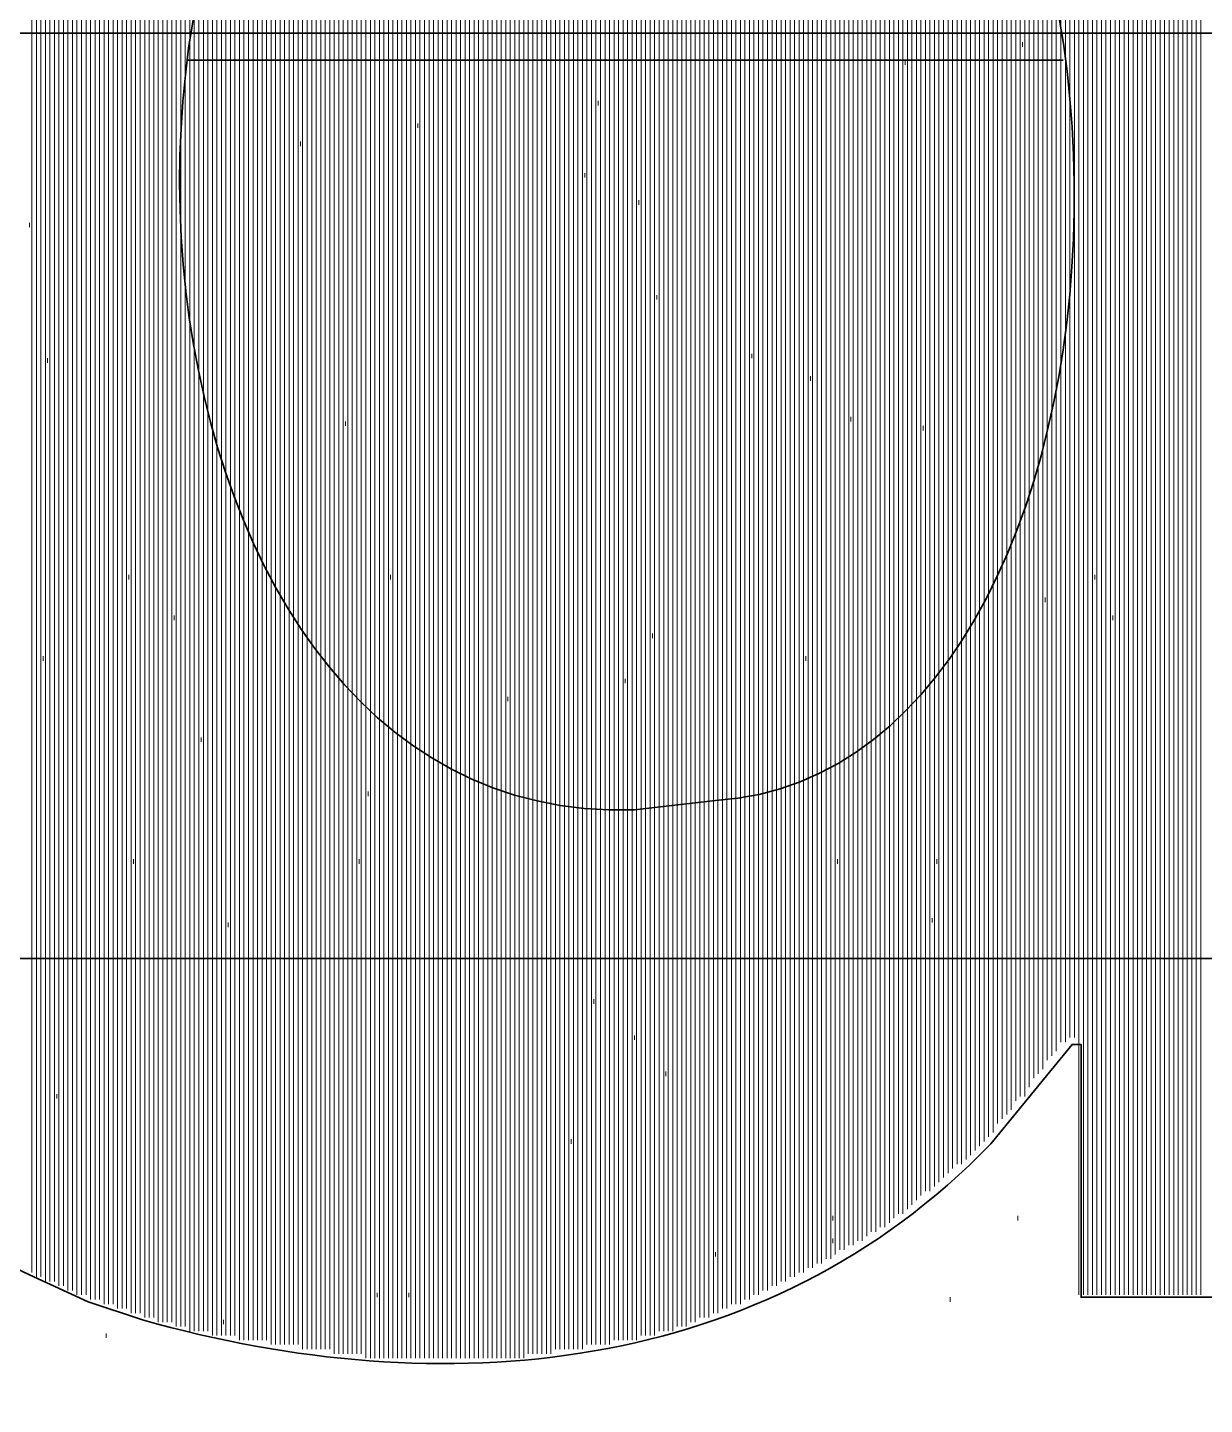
# Model space of a CAD drawing. Header units: inches. Extents: x 5 to 516, y -193 to 129.
# Drawn here: x 60.574 to 61.443, y -51.735 to -50.719 of the extents above; entities that cross this region are included whole.
import ezdxf

# ---------------------------------------------------------------- set-up
doc = ezdxf.new("R2010")
doc.units = ezdxf.units.IN
doc.header["$MEASUREMENT"] = 0
doc.layers.add('PDF4_Geometry', color=7, linetype='Continuous')

msp = doc.modelspace()

# ---------------------------------------------------------------- linework, layer by layer
at = {"layer": 'PDF4_Geometry', "lineweight": 35}
for points in [[(61.2854156, -51.5429843), (61.3454156, -51.469651), (61.3520822, -51.469651), (61.3520822, -51.6563176), (61.8687489, -51.6563176), (61.8687489, -49.9196508), (61.9820823, -49.9196508), (61.9820823, -50.1996508), (62.2354156, -50.1996508), (62.4920824, -49.6596508), (61.9820823, -49.6596508), (61.9820823, -49.8363175), (61.8687489, -49.8363175), (61.8687489, -49.6596508), (61.3254156, -49.6596508), (61.3254156, -50.1996508), (61.3187489, -50.1996508), (61.2854156, -50.1596508), (61.2520822, -50.1229842), (61.2154156, -50.0929842)], [(60.6920873, -50.7429791), (61.338754, -50.7429791)], [(61.0220822, -51.2963167), (61.0520822, -51.2929834), (61.0820822, -51.2896501)], [(60.5754155, -51.639651), (60.6187488, -51.659651), (60.6587488, -51.6729843)]]:
    msp.add_lwpolyline(points, dxfattribs=at)
at = {"layer": 'PDF4_Geometry', "lineweight": 15}
for points in [[(61.3237538, -51.487981), (61.3237538, -49.6579809), (61.3237538, -51.487981)], [(61.3270836, -51.4813146), (61.3270836, -49.6579811), (61.3270836, -51.4813146)], [(61.3304202, -51.4779848), (61.3304202, -49.6579848), (61.3304202, -51.4779848)], [(61.33375, -51.4746482), (61.33375, -49.6579814), (61.33375, -51.4746482)], [(61.3370866, -51.4679818), (61.3370866, -49.6579816), (61.3370866, -51.4679818)], [(61.3404232, -51.4679818), (61.3404232, -49.6579816), (61.3404232, -51.4679818)], [(61.343753, -51.4646452), (61.343753, -49.6579784), (61.343753, -51.4646452)], [(61.3470828, -51.4646452), (61.3470828, -49.6579784), (61.3470828, -51.4646452)], [(61.3504194, -51.6546477), (61.3504194, -49.6579809), (61.3504194, -51.6546477)], [(61.3537559, -51.6546477), (61.3537559, -49.6579809), (61.3537559, -51.6546477)], [(61.3570858, -51.6546477), (61.3570858, -49.6579809), (61.3570858, -51.6546477)], [(61.3604156, -51.6546477), (61.3604156, -49.6579809), (61.3604156, -51.6546477)], [(61.3637522, -51.6546477), (61.3637522, -49.6579809), (61.3637522, -51.6546477)], [(61.3670887, -51.6546477), (61.3670887, -49.6579809), (61.3670887, -51.6546477)], [(61.3704185, -51.6546477), (61.3704185, -49.6579809), (61.3704185, -51.6546477)], [(61.3737551, -51.6546477), (61.3737551, -49.6579809), (61.3737551, -51.6546477)], [(61.3770849, -51.6546477), (61.3770849, -49.6579809), (61.3770849, -51.6546477)], [(61.3804215, -51.6546477), (61.3804215, -49.6579809), (61.3804215, -51.6546477)], [(61.3837513, -51.6546477), (61.3837513, -49.6579809), (61.3837513, -51.6546477)], [(61.3870879, -51.6546477), (61.3870879, -49.6579809), (61.3870879, -51.6546477)], [(61.3904177, -51.6546477), (61.3904177, -49.6579809), (61.3904177, -51.6546477)], [(61.3937543, -51.6546477), (61.3937543, -49.6579809), (61.3937543, -51.6546477)], [(61.3970841, -51.6546477), (61.3970841, -49.6579809), (61.3970841, -51.6546477)], [(61.4004207, -51.6546477), (61.4004207, -49.6579809), (61.4004207, -51.6546477)], [(61.4037505, -51.6546477), (61.4037505, -49.6579809), (61.4037505, -51.6546477)], [(61.4070871, -51.6546477), (61.4070871, -49.6579809), (61.4070871, -51.6546477)], [(61.4104169, -51.6546477), (61.4104169, -49.6579809), (61.4104169, -51.6546477)], [(61.4137535, -51.6546477), (61.4137535, -49.6579809), (61.4137535, -51.6546477)], [(61.4170833, -51.6546477), (61.4170833, -49.6579809), (61.4170833, -51.6546477)], [(61.4204199, -51.6546477), (61.4204199, -49.6579809), (61.4204199, -51.6546477)], [(61.4237565, -51.6546477), (61.4237565, -49.6579809), (61.4237565, -51.6546477)], [(61.4270863, -51.6546477), (61.4270863, -49.6579809), (61.4270863, -51.6546477)], [(61.4304161, -51.6546477), (61.4304161, -49.6579809), (61.4304161, -51.6546477)], [(61.4337527, -51.6546477), (61.4337527, -49.6579809), (61.4337527, -51.6546477)], [(61.4370893, -51.6546477), (61.4370893, -49.6579809), (61.4370893, -51.6546477)], [(61.4404191, -51.6546477), (61.4404191, -49.6579809), (61.4404191, -51.6546477)], [(60.7370838, -51.6879797), (60.7370838, -49.9779795), (60.7370838, -51.6879797)], [(60.7404204, -51.6879797), (60.7404204, -49.9779795), (60.7404204, -51.6879797)], [(60.7437502, -51.6879797), (60.7437502, -49.9779795), (60.7437502, -51.6879797)], [(60.7470868, -51.6879797), (60.7470868, -49.9779795), (60.7470868, -51.6879797)], [(60.7504166, -51.6879797), (60.7504166, -49.9779795), (60.7504166, -51.6879797)], [(60.7537532, -51.6913163), (60.7537532, -49.9779828), (60.7537532, -51.6913163)], [(60.7570898, -51.6913163), (60.7570898, -49.9779828), (60.7570898, -51.6913163)], [(60.7604196, -51.6913163), (60.7604196, -49.9779828), (60.7604196, -51.6913163)], [(60.7637494, -51.6913163), (60.7637494, -49.9779828), (60.7637494, -51.6913163)], [(60.767086, -51.6913163), (60.767086, -49.9779828), (60.767086, -51.6913163)], [(60.7704226, -51.6913163), (60.7704226, -49.9779828), (60.7704226, -51.6913163)], [(60.7737524, -51.6913163), (60.7737524, -49.9746495), (60.7737524, -51.6913163)], [(60.7770822, -51.6946461), (60.7770822, -49.974646), (60.7770822, -51.6946461)], [(60.7804188, -51.6946461), (60.7804188, -49.974646), (60.7804188, -51.6946461)], [(60.7837554, -51.6946461), (60.7837554, -49.974646), (60.7837554, -51.6946461)], [(60.7870852, -51.6946461), (60.7870852, -49.974646), (60.7870852, -51.6946461)], [(60.7904218, -51.6946461), (60.7904218, -49.974646), (60.7904218, -51.6946461)], [(60.7937516, -51.6946461), (60.7937516, -49.974646), (60.7937516, -51.6946461)], [(60.7970882, -51.6946461), (60.7970882, -49.974646), (60.7970882, -51.6946461)], [(60.800418, -51.6979827), (60.800418, -49.9746492), (60.800418, -51.6979827)], [(60.8037545, -51.6979827), (60.8037545, -49.9746492), (60.8037545, -51.6979827)], [(60.8070844, -51.6979827), (60.8070844, -49.9746492), (60.8070844, -51.6979827)], [(60.8104209, -51.6979827), (60.8104209, -49.9746492), (60.8104209, -51.6979827)], [(60.8137508, -51.6979827), (60.8137508, -49.9746492), (60.8137508, -51.6979827)], [(60.8170873, -51.6979827), (60.8170873, -49.9746492), (60.8170873, -51.6979827)], [(60.8204171, -51.6979827), (60.8204171, -49.9713159), (60.8204171, -51.6979827)], [(60.8237537, -51.7013125), (60.8237537, -49.9713124), (60.8237537, -51.7013125)], [(60.8270835, -51.7013125), (60.8270835, -49.9713124), (60.8270835, -51.7013125)], [(60.8304201, -51.7013125), (60.8304201, -49.9713124), (60.8304201, -51.7013125)], [(60.8337499, -51.7013125), (60.8337499, -49.9713124), (60.8337499, -51.7013125)], [(60.8370865, -51.7013125), (60.8370865, -49.9713124), (60.8370865, -51.7013125)], [(60.8404231, -51.7013125), (60.8404231, -49.9713124), (60.8404231, -51.7013125)], [(60.8437529, -51.7013125), (60.8437529, -49.9713124), (60.8437529, -51.7013125)], [(60.8470827, -51.7013125), (60.8470827, -49.9713124), (60.8470827, -51.7013125)], [(60.8504193, -51.7013125), (60.8504193, -49.9713124), (60.8504193, -51.7013125)], [(60.8537559, -51.7013125), (60.8537559, -49.9713124), (60.8537559, -51.7013125)], [(60.8570857, -51.7013125), (60.8570857, -49.9713124), (60.8570857, -51.7013125)], [(60.8604155, -51.7013125), (60.8604155, -49.9713124), (60.8604155, -51.7013125)], [(60.8637521, -51.7013125), (60.8637521, -49.9713124), (60.8637521, -51.7013125)], [(60.8670887, -51.7013125), (60.8670887, -49.9713124), (60.8670887, -51.7013125)], [(60.8704185, -51.7013125), (60.8704185, -49.9746457), (60.8704185, -51.7013125)], [(60.8737551, -51.7013125), (60.8737551, -49.9746457), (60.8737551, -51.7013125)], [(60.8770849, -51.7013125), (60.8770849, -49.9746457), (60.8770849, -51.7013125)], [(60.8804215, -51.7013125), (60.8804215, -49.9746457), (60.8804215, -51.7013125)], [(60.8837513, -51.7013125), (60.8837513, -49.9746457), (60.8837513, -51.7013125)], [(60.8870879, -51.7013125), (60.8870879, -49.9746457), (60.8870879, -51.7013125)], [(60.8904177, -51.7013125), (60.8904177, -49.9746457), (60.8904177, -51.7013125)], [(60.8937543, -51.7013125), (60.8937543, -49.9746457), (60.8937543, -51.7013125)], [(60.8970841, -51.7013125), (60.8970841, -49.9746457), (60.8970841, -51.7013125)], [(60.9004207, -51.7013125), (60.9004207, -49.9746457), (60.9004207, -51.7013125)], [(60.9037505, -51.7013125), (60.9037505, -49.9746457), (60.9037505, -51.7013125)], [(60.9070871, -51.7013125), (60.9070871, -49.9746457), (60.9070871, -51.7013125)], [(60.9104169, -51.7013125), (60.9104169, -49.9746457), (60.9104169, -51.7013125)], [(60.9137535, -51.7013125), (60.9137535, -49.9746457), (60.9137535, -51.7013125)], [(60.9170833, -51.7013125), (60.9170833, -49.9746457), (60.9170833, -51.7013125)], [(60.9204199, -51.7013125), (60.9204199, -49.9746457), (60.9204199, -51.7013125)], [(60.9237565, -51.7013125), (60.9237565, -49.977979), (60.9237565, -51.7013125)], [(60.9270863, -51.7013125), (60.9270863, -49.977979), (60.9270863, -51.7013125)], [(60.9304161, -51.7013125), (60.9304161, -49.977979), (60.9304161, -51.7013125)], [(60.9337527, -51.7013125), (60.9337527, -49.977979), (60.9337527, -51.7013125)], [(60.9370892, -51.7013125), (60.9370892, -49.977979), (60.9370892, -51.7013125)], [(60.9404191, -51.7013125), (60.9404191, -49.977979), (60.9404191, -51.7013125)], [(60.9437489, -51.6979827), (60.9437489, -49.9779826), (60.9437489, -51.6979827)], [(60.9470855, -51.6979827), (60.9470855, -49.9779826), (60.9470855, -51.6979827)], [(60.950422, -51.6979827), (60.950422, -49.9779826), (60.950422, -51.6979827)], [(60.9537518, -51.6979827), (60.9537518, -49.9779826), (60.9537518, -51.6979827)], [(60.6804161, -51.6746469), (60.6804161, -49.98798), (60.6804161, -51.6746469)], [(60.6837526, -51.6779835), (60.6837526, -49.9879833), (60.6837526, -51.6779835)], [(60.6870892, -51.6779835), (60.6870892, -49.9879833), (60.6870892, -51.6779835)], [(60.690419, -51.6779835), (60.690419, -49.9879833), (60.690419, -51.6779835)], [(60.6937488, -51.6813133), (60.6937488, -49.9846464), (60.6937488, -51.6813133)], [(60.6970854, -51.6813133), (60.6970854, -49.9846464), (60.6970854, -51.6813133)], [(60.700422, -51.6813133), (60.700422, -49.9846464), (60.700422, -51.6813133)], [(60.7037518, -51.6813133), (60.7037518, -49.9846464), (60.7037518, -51.6813133)], [(60.7070884, -51.6813133), (60.7070884, -49.9846464), (60.7070884, -51.6813133)], [(60.7104182, -51.6846499), (60.7104182, -49.9846497), (60.7104182, -51.6846499)], [(60.7137548, -51.6846499), (60.7137548, -49.9813164), (60.7137548, -51.6846499)], [(60.7170846, -51.6846499), (60.7170846, -49.9813164), (60.7170846, -51.6846499)], [(60.7204212, -51.6846499), (60.7204212, -49.9813164), (60.7204212, -51.6846499)], [(60.723751, -51.6846499), (60.723751, -49.9813164), (60.723751, -51.6846499)], [(60.7270876, -51.6846499), (60.7270876, -49.9813164), (60.7270876, -51.6846499)], [(60.7304174, -51.6879797), (60.7304174, -49.9813129), (60.7304174, -51.6879797)], [(60.733754, -51.6879797), (60.733754, -49.9813129), (60.733754, -51.6879797)], [(60.9570884, -51.6979827), (60.9570884, -49.9813159), (60.9570884, -51.6979827)], [(60.9604182, -51.6979827), (60.9604182, -49.9813159), (60.9604182, -51.6979827)], [(60.9637548, -51.6946461), (60.9637548, -49.9813126), (60.9637548, -51.6946461)], [(60.9670846, -51.6946461), (60.9670846, -49.9813126), (60.9670846, -51.6946461)], [(60.9704212, -51.6946461), (60.9704212, -49.9813126), (60.9704212, -51.6946461)], [(60.973751, -51.6946461), (60.973751, -49.9846459), (60.973751, -51.6946461)], [(60.9770876, -51.6946461), (60.9770876, -49.9846459), (60.9770876, -51.6946461)], [(60.9804174, -51.6946461), (60.9804174, -49.9846459), (60.9804174, -51.6946461)], [(60.983754, -51.6946461), (60.983754, -49.9846459), (60.983754, -51.6946461)], [(60.9870838, -51.6913163), (60.9870838, -49.9879828), (60.9870838, -51.6913163)], [(60.9904204, -51.6913163), (60.9904204, -49.9879828), (60.9904204, -51.6913163)], [(60.9937502, -51.6913163), (60.9937502, -49.9879828), (60.9937502, -51.6913163)], [(60.9970868, -51.6913163), (60.9970868, -49.9879828), (60.9970868, -51.6913163)], [(60.6437543, -51.6646439), (60.6437543, -49.9979771), (60.6437543, -51.6646439)], [(60.6470841, -51.6646439), (60.6470841, -49.9979771), (60.6470841, -51.6646439)], [(60.6504207, -51.6679805), (60.6504207, -49.9979804), (60.6504207, -51.6679805)], [(60.6537505, -51.6679805), (60.6537505, -49.994647), (60.6537505, -51.6679805)], [(60.6570871, -51.6679805), (60.6570871, -49.994647), (60.6570871, -51.6679805)], [(60.6604169, -51.6713171), (60.6604169, -49.9946503), (60.6604169, -51.6713171)], [(60.6637535, -51.6713171), (60.6637535, -49.9946503), (60.6637535, -51.6713171)], [(60.6670833, -51.6713171), (60.6670833, -49.9913169), (60.6670833, -51.6713171)], [(60.6704198, -51.6746469), (60.6704198, -49.9913135), (60.6704198, -51.6746469)], [(60.6737564, -51.6746469), (60.6737564, -49.9913135), (60.6737564, -51.6746469)], [(60.6770862, -51.6746469), (60.6770862, -49.9913135), (60.6770862, -51.6746469)], [(61.0004166, -51.6913163), (61.0004166, -49.9913161), (61.0004166, -51.6913163)], [(61.0037532, -51.6913163), (61.0037532, -49.9913161), (61.0037532, -51.6913163)], [(61.0070898, -51.6879797), (61.0070898, -49.9913128), (61.0070898, -51.6879797)], [(61.0104196, -51.6879797), (61.0104196, -49.9913128), (61.0104196, -51.6879797)], [(61.0137494, -51.6879797), (61.0137494, -49.9946462), (61.0137494, -51.6879797)], [(61.017086, -51.6879797), (61.017086, -49.9946462), (61.017086, -51.6879797)], [(61.0204226, -51.6879797), (61.0204226, -49.9946462), (61.0204226, -51.6879797)], [(61.0237524, -51.6879797), (61.0237524, -49.9979795), (61.0237524, -51.6879797)], [(61.0270822, -51.6846499), (61.0270822, -49.997983), (61.0270822, -51.6846499)], [(61.0304188, -51.6846499), (61.0304188, -49.997983), (61.0304188, -51.6846499)], [(61.0337554, -51.6846499), (61.0337554, -49.997983), (61.0337554, -51.6846499)], [(60.6137521, -51.6546477), (60.6137521, -50.007981), (60.6137521, -51.6546477)], [(60.6170887, -51.6546477), (60.6170887, -50.007981), (60.6170887, -51.6546477)], [(60.6204185, -51.6579843), (60.6204185, -50.0079841), (60.6204185, -51.6579843)], [(60.6237551, -51.6579843), (60.6237551, -50.0046508), (60.6237551, -51.6579843)], [(60.6270849, -51.6579843), (60.6270849, -50.0046508), (60.6270849, -51.6579843)], [(60.6304215, -51.6613141), (60.6304215, -50.0046473), (60.6304215, -51.6613141)], [(60.6337513, -51.6613141), (60.6337513, -50.001314), (60.6337513, -51.6613141)], [(60.6370879, -51.6613141), (60.6370879, -50.001314), (60.6370879, -51.6613141)], [(60.6404177, -51.6646439), (60.6404177, -50.0013104), (60.6404177, -51.6646439)], [(61.0370852, -51.6846499), (61.0370852, -50.0013165), (61.0370852, -51.6846499)], [(61.0404218, -51.6813133), (61.0404218, -50.0013132), (61.0404218, -51.6813133)], [(61.0437516, -51.6813133), (61.0437516, -50.0013132), (61.0437516, -51.6813133)], [(61.0470882, -51.6813133), (61.0470882, -50.0046465), (61.0470882, -51.6813133)], [(61.050418, -51.6813133), (61.050418, -50.0046465), (61.050418, -51.6813133)], [(61.0537546, -51.6779835), (61.0537546, -50.00465), (61.0537546, -51.6779835)], [(61.0570844, -51.6779835), (61.0570844, -50.0079834), (61.0570844, -51.6779835)], [(61.060421, -51.6779835), (61.060421, -50.0079834), (61.060421, -51.6779835)], [(61.0637508, -51.6746469), (61.0637508, -50.0079801), (61.0637508, -51.6746469)], [(61.0670874, -51.6746469), (61.0670874, -50.0079801), (61.0670874, -51.6746469)], [(60.5837499, -51.6413149), (60.5837499, -50.0179815), (60.5837499, -51.6413149)], [(60.5870865, -51.6446515), (60.5870865, -50.0179846), (60.5870865, -51.6446515)], [(60.5904231, -51.6446515), (60.5904231, -50.0179846), (60.5904231, -51.6446515)], [(60.5937529, -51.6446515), (60.5937529, -50.0146514), (60.5937529, -51.6446515)], [(60.5970827, -51.6479813), (60.5970827, -50.0146478), (60.5970827, -51.6479813)], [(60.6004193, -51.6479813), (60.6004193, -50.0146478), (60.6004193, -51.6479813)], [(60.6037559, -51.6513111), (60.6037559, -50.011311), (60.6037559, -51.6513111)], [(60.6070857, -51.6513111), (60.6070857, -50.011311), (60.6070857, -51.6513111)], [(60.6104155, -51.6546477), (60.6104155, -50.0113142), (60.6104155, -51.6546477)], [(61.0704172, -51.6713171), (61.0704172, -50.011317), (61.0704172, -51.6713171)], [(61.0737538, -51.6713171), (61.0737538, -50.011317), (61.0737538, -51.6713171)], [(61.0770836, -51.6713171), (61.0770836, -50.011317), (61.0770836, -51.6713171)], [(61.0804202, -51.6679805), (61.0804202, -50.014647), (61.0804202, -51.6679805)], [(61.08375, -51.6679805), (61.08375, -50.014647), (61.08375, -51.6679805)], [(61.0870865, -51.6646439), (61.0870865, -50.0146437), (61.0870865, -51.6646439)], [(61.0904231, -51.6646439), (61.0904231, -50.0179772), (61.0904231, -51.6646439)], [(61.0937529, -51.6613141), (61.0937529, -50.0179806), (61.0937529, -51.6613141)], [(60.5770835, -51.6379783), (60.5770835, -50.0213115), (60.5770835, -51.6379783)], [(60.5804201, -51.6413149), (60.5804201, -50.0213148), (60.5804201, -51.6413149)], [(61.0970828, -51.6613141), (61.0970828, -50.021314), (61.0970828, -51.6613141)], [(61.1004193, -51.6613141), (61.1004193, -50.021314), (61.1004193, -51.6613141)], [(61.1037559, -51.6579843), (61.1037559, -50.0246508), (61.1037559, -51.6579843)], [(61.1070857, -51.6579843), (61.1070857, -50.0246508), (61.1070857, -51.6579843)], [(61.1104155, -51.6546477), (61.1104155, -50.0279809), (61.1104155, -51.6546477)], [(61.1137521, -51.6546477), (61.1137521, -50.0279809), (61.1137521, -51.6546477)], [(61.1170887, -51.6513111), (61.1170887, -50.031311), (61.1170887, -51.6513111)], [(61.1204185, -51.6513111), (61.1204185, -50.031311), (61.1204185, -51.6513111)], [(61.1237551, -51.6479813), (61.1237551, -50.0346478), (61.1237551, -51.6479813)], [(61.1270849, -51.6479813), (61.1270849, -50.0346478), (61.1270849, -51.6479813)], [(61.1304215, -51.6446515), (61.1304215, -50.0379847), (61.1304215, -51.6446515)], [(61.1337513, -51.6446515), (61.1337513, -50.041318), (61.1337513, -51.6446515)], [(61.1370879, -51.6413149), (61.1370879, -50.0413148), (61.1370879, -51.6413149)], [(61.1404177, -51.6413149), (61.1404177, -50.0446481), (61.1404177, -51.6413149)], [(61.1437543, -51.6379783), (61.1437543, -50.0446449), (61.1437543, -51.6379783)], [(61.1470841, -51.6379783), (61.1470841, -50.0479781), (61.1470841, -51.6379783)], [(61.1504207, -51.6346485), (61.1504207, -50.0479818), (61.1504207, -51.6346485)], [(61.1537505, -51.6346485), (61.1537505, -50.0513151), (61.1537505, -51.6346485)], [(61.1570871, -51.6313119), (61.1570871, -50.0546452), (61.1570871, -51.6313119)], [(61.1604169, -51.6313119), (61.1604169, -50.0546452), (61.1604169, -51.6313119)], [(61.1637535, -51.6279821), (61.1637535, -50.057982), (61.1637535, -51.6279821)], [(61.1670833, -51.6279821), (61.1670833, -50.057982), (61.1670833, -51.6279821)], [(61.1704199, -51.6246455), (61.1704199, -50.0613121), (61.1704199, -51.6246455)], [(61.1737565, -51.6213157), (61.1737565, -50.0646489), (61.1737565, -51.6213157)], [(61.1770863, -51.6213157), (61.1770863, -50.0646489), (61.1770863, -51.6213157)], [(61.1804161, -51.6179791), (61.1804161, -50.067979), (61.1804161, -51.6179791)], [(61.1837527, -51.6179791), (61.1837527, -50.0713123), (61.1837527, -51.6179791)], [(61.1870893, -51.6146493), (61.1870893, -50.0713158), (61.1870893, -51.6146493)], [(61.1904191, -51.6146493), (61.1904191, -50.0746493), (61.1904191, -51.6146493)], [(61.1937489, -51.6113127), (61.1937489, -50.0779793), (61.1937489, -51.6113127)], [(61.1970855, -51.6079829), (61.1970855, -50.0779828), (61.1970855, -51.6079829)], [(61.2004221, -51.6079829), (61.2004221, -50.0813161), (61.2004221, -51.6079829)], [(61.2037519, -51.6046463), (61.2037519, -50.0846462), (61.2037519, -51.6046463)], [(61.2070885, -51.6046463), (61.2070885, -50.0846462), (61.2070885, -51.6046463)], [(61.2104183, -51.6013165), (61.2104183, -50.0879831), (61.2104183, -51.6013165)], [(61.2137549, -51.5979799), (61.2137549, -50.0913131), (61.2137549, -51.5979799)], [(61.2170847, -51.5946501), (61.2170847, -50.09465), (61.2170847, -51.5946501)], [(61.2204212, -51.5946501), (61.2204212, -50.0979833), (61.2204212, -51.5946501)], [(61.2237511, -51.5913136), (61.2237511, -50.1013134), (61.2237511, -51.5913136)], [(61.2270876, -51.5879837), (61.2270876, -50.1046502), (61.2270876, -51.5879837)], [(61.2304175, -51.5846472), (61.2304175, -50.1046471), (61.2304175, -51.5846472)], [(61.233754, -51.5813106), (61.233754, -50.1079771), (61.233754, -51.5813106)], [(61.2370838, -51.5779808), (61.2370838, -50.111314), (61.2370838, -51.5779808)], [(61.2404204, -51.5779808), (61.2404204, -50.1146473), (61.2404204, -51.5779808)], [(61.2437502, -51.574651), (61.2437502, -50.1179842), (61.2437502, -51.574651)], [(61.2470868, -51.5713144), (61.2470868, -50.1213142), (61.2470868, -51.5713144)], [(61.2504166, -51.5679778), (61.2504166, -50.1246443), (61.2504166, -51.5679778)], [(61.2537532, -51.564648), (61.2537532, -50.1279811), (61.2537532, -51.564648)], [(61.2570898, -51.5613182), (61.2570898, -50.131318), (61.2570898, -51.5613182)], [(61.2604196, -51.5579816), (61.2604196, -50.1346481), (61.2604196, -51.5579816)], [(61.2637494, -51.5579816), (61.2637494, -50.1379815), (61.2637494, -51.5579816)], [(61.267086, -51.554645), (61.267086, -50.1413115), (61.267086, -51.554645)], [(61.2704226, -51.5513152), (61.2704226, -50.1446484), (61.2704226, -51.5513152)], [(61.2737524, -51.5479786), (61.2737524, -50.1479784), (61.2737524, -51.5479786)], [(61.2770822, -51.5446488), (61.2770822, -50.1513153), (61.2770822, -51.5446488)], [(61.2804188, -51.5413122), (61.2804188, -50.1546455), (61.2804188, -51.5413122)], [(61.2837554, -51.5379824), (61.2837554, -50.1546489), (61.2837554, -51.5379824)], [(61.2870852, -51.5346458), (61.2870852, -50.1613124), (61.2870852, -51.5346458)], [(61.2904218, -51.5279794), (61.2904218, -50.1646459), (61.2904218, -51.5279794)], [(61.2937516, -51.5246496), (61.2937516, -50.1713161), (61.2937516, -51.5246496)], [(61.2970882, -51.521313), (61.2970882, -50.1746462), (61.2970882, -51.521313)], [(61.300418, -51.5179832), (61.300418, -50.177983), (61.300418, -51.5179832)], [(61.3037546, -51.5113168), (61.3037546, -50.1813166), (61.3037546, -51.5113168)], [(61.3070844, -51.5079802), (61.3070844, -50.1879801), (61.3070844, -51.5079802)], [(61.310421, -51.5079802), (61.310421, -50.1913134), (61.310421, -51.5079802)], [(61.3137508, -51.5013138), (61.3137508, -50.1913137), (61.3137508, -51.5013138)], [(61.3170874, -51.4946474), (61.3170874, -50.1946473), (61.3170874, -51.4946474)], [(61.3204172, -51.4913176), (61.3204172, -50.1946508), (61.3204172, -51.4913176)], [(60.5770835, -51.4046477), (60.5770835, -50.7213143), (60.5770835, -51.4046477)], [(60.5804201, -51.4046477), (60.5804201, -50.7213143), (60.5804201, -51.4046477)], [(60.5837499, -51.4046477), (60.5837499, -50.7213143), (60.5837499, -51.4046477)], [(60.5870865, -51.4046477), (60.5870865, -50.7213143), (60.5870865, -51.4046477)], [(60.5904231, -51.4046477), (60.5904231, -50.7213143), (60.5904231, -51.4046477)], [(60.5937529, -51.4046477), (60.5937529, -50.7213143), (60.5937529, -51.4046477)], [(60.5970827, -51.4046477), (60.5970827, -50.7213143), (60.5970827, -51.4046477)], [(60.6004193, -51.4046477), (60.6004193, -50.7213143), (60.6004193, -51.4046477)], [(60.6037559, -51.4046477), (60.6037559, -50.7213143), (60.6037559, -51.4046477)], [(60.6070857, -51.4046477), (60.6070857, -50.7213143), (60.6070857, -51.4046477)], [(60.6104155, -51.4046477), (60.6104155, -50.7213143), (60.6104155, -51.4046477)], [(60.6137521, -51.4046477), (60.6137521, -50.7213143), (60.6137521, -51.4046477)], [(60.6170887, -51.4046477), (60.6170887, -50.7213143), (60.6170887, -51.4046477)], [(60.6204185, -51.4046477), (60.6204185, -50.7213143), (60.6204185, -51.4046477)], [(60.6237551, -51.4046477), (60.6237551, -50.7213143), (60.6237551, -51.4046477)], [(60.6270849, -51.4046477), (60.6270849, -50.7213143), (60.6270849, -51.4046477)], [(60.6304215, -51.4046477), (60.6304215, -50.7213143), (60.6304215, -51.4046477)], [(60.6337513, -51.4046477), (60.6337513, -50.7213143), (60.6337513, -51.4046477)], [(60.6370879, -51.4046477), (60.6370879, -50.7213143), (60.6370879, -51.4046477)], [(60.6404177, -51.4046477), (60.6404177, -50.7213143), (60.6404177, -51.4046477)], [(60.6437543, -51.4046477), (60.6437543, -50.7213143), (60.6437543, -51.4046477)], [(60.6470841, -51.4046477), (60.6470841, -50.7213143), (60.6470841, -51.4046477)], [(60.6504207, -51.4046477), (60.6504207, -50.7213143), (60.6504207, -51.4046477)], [(60.6537505, -51.4046477), (60.6537505, -50.7213143), (60.6537505, -51.4046477)], [(60.6570871, -51.4046477), (60.6570871, -50.7213143), (60.6570871, -51.4046477)], [(60.6604169, -51.4046477), (60.6604169, -50.7213143), (60.6604169, -51.4046477)], [(60.6637535, -51.4046477), (60.6637535, -50.7213143), (60.6637535, -51.4046477)], [(60.6670833, -51.4046477), (60.6670833, -50.7213143), (60.6670833, -51.4046477)], [(60.6704198, -51.4046477), (60.6704198, -50.7213143), (60.6704198, -51.4046477)], [(60.6737564, -51.4046477), (60.6737564, -50.7213143), (60.6737564, -51.4046477)], [(60.6770862, -51.4046477), (60.6770862, -50.7213143), (60.6770862, -51.4046477)], [(60.6804161, -51.4046477), (60.6804161, -50.7213143), (60.6804161, -51.4046477)], [(60.6837526, -51.4046477), (60.6837526, -50.7213143), (60.6837526, -51.4046477)], [(60.6870892, -51.4046477), (60.6870892, -50.7213143), (60.6870892, -51.4046477)], [(60.690419, -51.4046477), (60.690419, -50.7213143), (60.690419, -51.4046477)], [(60.6937488, -51.4046477), (60.6937488, -50.7213143), (60.6937488, -51.4046477)], [(60.6970854, -51.4046477), (60.6970854, -50.7213143), (60.6970854, -51.4046477)], [(60.700422, -51.4046477), (60.700422, -50.7213143), (60.700422, -51.4046477)], [(60.7037518, -51.4046477), (60.7037518, -50.7213143), (60.7037518, -51.4046477)], [(60.7070884, -51.4046477), (60.7070884, -50.7213143), (60.7070884, -51.4046477)], [(60.7104182, -51.4046477), (60.7104182, -50.7213143), (60.7104182, -51.4046477)], [(60.7137548, -51.4046477), (60.7137548, -50.7213143), (60.7137548, -51.4046477)], [(60.7170846, -51.4046477), (60.7170846, -50.7213143), (60.7170846, -51.4046477)], [(60.7204212, -51.4046477), (60.7204212, -50.7213143), (60.7204212, -51.4046477)], [(60.723751, -51.4046477), (60.723751, -50.7213143), (60.723751, -51.4046477)], [(60.7270876, -51.4046477), (60.7270876, -50.7213143), (60.7270876, -51.4046477)], [(60.7304174, -51.4046477), (60.7304174, -50.7213143), (60.7304174, -51.4046477)], [(60.733754, -51.4046477), (60.733754, -50.7213143), (60.733754, -51.4046477)], [(60.7370838, -51.4046477), (60.7370838, -50.7213143), (60.7370838, -51.4046477)], [(60.7404204, -51.4046477), (60.7404204, -50.7213143), (60.7404204, -51.4046477)], [(60.7437502, -51.4046477), (60.7437502, -50.7213143), (60.7437502, -51.4046477)], [(60.7470868, -51.4046477), (60.7470868, -50.7213143), (60.7470868, -51.4046477)], [(60.7504166, -51.4046477), (60.7504166, -50.7213143), (60.7504166, -51.4046477)], [(60.7537532, -51.4046477), (60.7537532, -50.7213143), (60.7537532, -51.4046477)], [(60.7570898, -51.4046477), (60.7570898, -50.7213143), (60.7570898, -51.4046477)], [(60.7604196, -51.4046477), (60.7604196, -50.7213143), (60.7604196, -51.4046477)], [(60.7637494, -51.4046477), (60.7637494, -50.7213143), (60.7637494, -51.4046477)], [(60.767086, -51.4046477), (60.767086, -50.7213143), (60.767086, -51.4046477)], [(60.7704226, -51.4046477), (60.7704226, -50.7213143), (60.7704226, -51.4046477)], [(60.7737524, -51.4046477), (60.7737524, -50.7213143), (60.7737524, -51.4046477)], [(60.7770822, -51.4046477), (60.7770822, -50.7213143), (60.7770822, -51.4046477)], [(60.7804188, -51.4046477), (60.7804188, -50.7213143), (60.7804188, -51.4046477)], [(60.7837554, -51.4046477), (60.7837554, -50.7213143), (60.7837554, -51.4046477)], [(60.7870852, -51.4046477), (60.7870852, -50.7213143), (60.7870852, -51.4046477)], [(60.7904218, -51.4046477), (60.7904218, -50.7213143), (60.7904218, -51.4046477)], [(60.7937516, -51.4046477), (60.7937516, -50.7213143), (60.7937516, -51.4046477)], [(60.7970882, -51.4046477), (60.7970882, -50.7213143), (60.7970882, -51.4046477)], [(60.800418, -51.4046477), (60.800418, -50.7213143), (60.800418, -51.4046477)], [(60.8037545, -51.4046477), (60.8037545, -50.7213143), (60.8037545, -51.4046477)], [(60.8070844, -51.4046477), (60.8070844, -50.7213143), (60.8070844, -51.4046477)], [(60.8104209, -51.4046477), (60.8104209, -50.7213143), (60.8104209, -51.4046477)], [(60.8137508, -51.4046477), (60.8137508, -50.7213143), (60.8137508, -51.4046477)], [(60.8170873, -51.4046477), (60.8170873, -50.7213143), (60.8170873, -51.4046477)], [(60.8204171, -51.4046477), (60.8204171, -50.7213143), (60.8204171, -51.4046477)], [(60.8237537, -51.4046477), (60.8237537, -50.7213143), (60.8237537, -51.4046477)], [(60.8270835, -51.4046477), (60.8270835, -50.7213143), (60.8270835, -51.4046477)], [(60.8304201, -51.4046477), (60.8304201, -50.7213143), (60.8304201, -51.4046477)], [(60.8337499, -51.4046477), (60.8337499, -50.7213143), (60.8337499, -51.4046477)], [(60.8370865, -51.4046477), (60.8370865, -50.7213143), (60.8370865, -51.4046477)], [(60.8404231, -51.4046477), (60.8404231, -50.7213143), (60.8404231, -51.4046477)], [(60.8437529, -51.4046477), (60.8437529, -50.7213143), (60.8437529, -51.4046477)], [(60.8470827, -51.4046477), (60.8470827, -50.7213143), (60.8470827, -51.4046477)], [(60.8504193, -51.4046477), (60.8504193, -50.7213143), (60.8504193, -51.4046477)], [(60.8537559, -51.4046477), (60.8537559, -50.7213143), (60.8537559, -51.4046477)], [(60.8570857, -51.4046477), (60.8570857, -50.7213143), (60.8570857, -51.4046477)], [(60.8604155, -51.4046477), (60.8604155, -50.7213143), (60.8604155, -51.4046477)], [(60.8637521, -51.4046477), (60.8637521, -50.7213143), (60.8637521, -51.4046477)], [(60.8670887, -51.4046477), (60.8670887, -50.7213143), (60.8670887, -51.4046477)], [(60.8704185, -51.4046477), (60.8704185, -50.7213143), (60.8704185, -51.4046477)], [(60.8737551, -51.4046477), (60.8737551, -50.7213143), (60.8737551, -51.4046477)], [(60.8770849, -51.4046477), (60.8770849, -50.7213143), (60.8770849, -51.4046477)], [(60.8804215, -51.4046477), (60.8804215, -50.7213143), (60.8804215, -51.4046477)], [(60.8837513, -51.4046477), (60.8837513, -50.7213143), (60.8837513, -51.4046477)], [(60.8870879, -51.4046477), (60.8870879, -50.7213143), (60.8870879, -51.4046477)], [(60.8904177, -51.4046477), (60.8904177, -50.7213143), (60.8904177, -51.4046477)], [(60.8937543, -51.4046477), (60.8937543, -50.7213143), (60.8937543, -51.4046477)], [(60.8970841, -51.4046477), (60.8970841, -50.7213143), (60.8970841, -51.4046477)], [(60.9004207, -51.4046477), (60.9004207, -50.7213143), (60.9004207, -51.4046477)], [(60.9037505, -51.4046477), (60.9037505, -50.7213143), (60.9037505, -51.4046477)], [(60.9070871, -51.4046477), (60.9070871, -50.7213143), (60.9070871, -51.4046477)], [(60.9104169, -51.4046477), (60.9104169, -50.7213143), (60.9104169, -51.4046477)], [(60.9137535, -51.4046477), (60.9137535, -50.7213143), (60.9137535, -51.4046477)], [(60.9170833, -51.4046477), (60.9170833, -50.7213143), (60.9170833, -51.4046477)], [(60.9204199, -51.4046477), (60.9204199, -50.7213143), (60.9204199, -51.4046477)], [(60.9237565, -51.4046477), (60.9237565, -50.7213143), (60.9237565, -51.4046477)], [(60.9270863, -51.4046477), (60.9270863, -50.7213143), (60.9270863, -51.4046477)], [(60.9304161, -51.4046477), (60.9304161, -50.7213143), (60.9304161, -51.4046477)], [(60.9337527, -51.4046477), (60.9337527, -50.7213143), (60.9337527, -51.4046477)], [(60.9370892, -51.4046477), (60.9370892, -50.7213143), (60.9370892, -51.4046477)], [(60.9404191, -51.4046477), (60.9404191, -50.7213143), (60.9404191, -51.4046477)], [(60.9437489, -51.4046477), (60.9437489, -50.7213143), (60.9437489, -51.4046477)], [(60.9470855, -51.4046477), (60.9470855, -50.7213143), (60.9470855, -51.4046477)], [(60.950422, -51.4046477), (60.950422, -50.7213143), (60.950422, -51.4046477)], [(60.9537518, -51.4046477), (60.9537518, -50.7213143), (60.9537518, -51.4046477)], [(60.9570884, -51.4046477), (60.9570884, -50.7213143), (60.9570884, -51.4046477)], [(60.9604182, -51.4046477), (60.9604182, -50.7213143), (60.9604182, -51.4046477)], [(60.9637548, -51.4046477), (60.9637548, -50.7213143), (60.9637548, -51.4046477)], [(60.9670846, -51.4046477), (60.9670846, -50.7213143), (60.9670846, -51.4046477)], [(60.9704212, -51.4046477), (60.9704212, -50.7213143), (60.9704212, -51.4046477)], [(60.973751, -51.4046477), (60.973751, -50.7213143), (60.973751, -51.4046477)], [(60.9770876, -51.4046477), (60.9770876, -50.7213143), (60.9770876, -51.4046477)], [(60.9804174, -51.4046477), (60.9804174, -50.7213143), (60.9804174, -51.4046477)], [(60.983754, -51.4046477), (60.983754, -50.7213143), (60.983754, -51.4046477)], [(60.9870838, -51.4046477), (60.9870838, -50.7213143), (60.9870838, -51.4046477)], [(60.9904204, -51.4046477), (60.9904204, -50.7213143), (60.9904204, -51.4046477)], [(60.9937502, -51.4046477), (60.9937502, -50.7213143), (60.9937502, -51.4046477)], [(60.9970868, -51.4046477), (60.9970868, -50.7213143), (60.9970868, -51.4046477)], [(61.0004166, -51.4046477), (61.0004166, -50.7213143), (61.0004166, -51.4046477)], [(61.0037532, -51.4046477), (61.0037532, -50.7213143), (61.0037532, -51.4046477)], [(61.0070898, -51.4046477), (61.0070898, -50.7213143), (61.0070898, -51.4046477)], [(61.0104196, -51.4046477), (61.0104196, -50.7213143), (61.0104196, -51.4046477)], [(61.0137494, -51.4046477), (61.0137494, -50.7213143), (61.0137494, -51.4046477)], [(61.017086, -51.4046477), (61.017086, -50.7213143), (61.017086, -51.4046477)], [(61.0204226, -51.4046477), (61.0204226, -50.7213143), (61.0204226, -51.4046477)], [(61.0237524, -51.4046477), (61.0237524, -50.7213143), (61.0237524, -51.4046477)], [(61.0270822, -51.4046477), (61.0270822, -50.7213143), (61.0270822, -51.4046477)], [(61.0304188, -51.4046477), (61.0304188, -50.7213143), (61.0304188, -51.4046477)], [(61.0337554, -51.4046477), (61.0337554, -50.7213143), (61.0337554, -51.4046477)], [(61.0370852, -51.4046477), (61.0370852, -50.7213143), (61.0370852, -51.4046477)], [(61.0404218, -51.4046477), (61.0404218, -50.7213143), (61.0404218, -51.4046477)], [(61.0437516, -51.4046477), (61.0437516, -50.7213143), (61.0437516, -51.4046477)], [(61.0470882, -51.4046477), (61.0470882, -50.7213143), (61.0470882, -51.4046477)], [(61.050418, -51.4046477), (61.050418, -50.7213143), (61.050418, -51.4046477)], [(61.0537546, -51.4046477), (61.0537546, -50.7213143), (61.0537546, -51.4046477)], [(61.0570844, -51.4046477), (61.0570844, -50.7213143), (61.0570844, -51.4046477)], [(61.060421, -51.4046477), (61.060421, -50.7213143), (61.060421, -51.4046477)], [(61.0637508, -51.4046477), (61.0637508, -50.7213143), (61.0637508, -51.4046477)], [(61.0670874, -51.4046477), (61.0670874, -50.7213143), (61.0670874, -51.4046477)], [(61.0704172, -51.4046477), (61.0704172, -50.7213143), (61.0704172, -51.4046477)], [(61.0737538, -51.4046477), (61.0737538, -50.7213143), (61.0737538, -51.4046477)], [(61.0770836, -51.4046477), (61.0770836, -50.7213143), (61.0770836, -51.4046477)], [(61.0804202, -51.4046477), (61.0804202, -50.7213143), (61.0804202, -51.4046477)], [(61.08375, -51.4046477), (61.08375, -50.7213143), (61.08375, -51.4046477)], [(61.0870865, -51.4046477), (61.0870865, -50.7213143), (61.0870865, -51.4046477)], [(61.0904231, -51.4046477), (61.0904231, -50.7213143), (61.0904231, -51.4046477)], [(61.0937529, -51.4046477), (61.0937529, -50.7213143), (61.0937529, -51.4046477)], [(61.0970828, -51.4046477), (61.0970828, -50.7213143), (61.0970828, -51.4046477)], [(61.1004193, -51.4046477), (61.1004193, -50.7213143), (61.1004193, -51.4046477)], [(61.1037559, -51.4046477), (61.1037559, -50.7213143), (61.1037559, -51.4046477)], [(61.1070857, -51.4046477), (61.1070857, -50.7213143), (61.1070857, -51.4046477)], [(61.1104155, -51.4046477), (61.1104155, -50.7213143), (61.1104155, -51.4046477)], [(61.1137521, -51.4046477), (61.1137521, -50.7213143), (61.1137521, -51.4046477)], [(61.1170887, -51.4046477), (61.1170887, -50.7213143), (61.1170887, -51.4046477)], [(61.1204185, -51.4046477), (61.1204185, -50.7213143), (61.1204185, -51.4046477)], [(61.1237551, -51.4046477), (61.1237551, -50.7213143), (61.1237551, -51.4046477)], [(61.1270849, -51.4046477), (61.1270849, -50.7213143), (61.1270849, -51.4046477)], [(61.1304215, -51.4046477), (61.1304215, -50.7213143), (61.1304215, -51.4046477)], [(61.1337513, -51.4046477), (61.1337513, -50.7213143), (61.1337513, -51.4046477)], [(61.1370879, -51.4046477), (61.1370879, -50.7213143), (61.1370879, -51.4046477)], [(61.1404177, -51.4046477), (61.1404177, -50.7213143), (61.1404177, -51.4046477)], [(61.1437543, -51.4046477), (61.1437543, -50.7213143), (61.1437543, -51.4046477)], [(61.1470841, -51.4046477), (61.1470841, -50.7213143), (61.1470841, -51.4046477)], [(61.1504207, -51.4046477), (61.1504207, -50.7213143), (61.1504207, -51.4046477)], [(61.1537505, -51.4046477), (61.1537505, -50.7213143), (61.1537505, -51.4046477)], [(61.1570871, -51.4046477), (61.1570871, -50.7213143), (61.1570871, -51.4046477)], [(61.1604169, -51.4046477), (61.1604169, -50.7213143), (61.1604169, -51.4046477)], [(61.1637535, -51.4046477), (61.1637535, -50.7213143), (61.1637535, -51.4046477)], [(61.1670833, -51.4046477), (61.1670833, -50.7213143), (61.1670833, -51.4046477)], [(61.1704199, -51.4046477), (61.1704199, -50.7213143), (61.1704199, -51.4046477)], [(61.1737565, -51.4046477), (61.1737565, -50.7213143), (61.1737565, -51.4046477)], [(61.1770863, -51.4046477), (61.1770863, -50.7213143), (61.1770863, -51.4046477)], [(61.1804161, -51.4046477), (61.1804161, -50.7213143), (61.1804161, -51.4046477)], [(61.1837527, -51.4046477), (61.1837527, -50.7213143), (61.1837527, -51.4046477)], [(61.1870893, -51.4046477), (61.1870893, -50.7213143), (61.1870893, -51.4046477)], [(61.1904191, -51.4046477), (61.1904191, -50.7213143), (61.1904191, -51.4046477)], [(61.1937489, -51.4046477), (61.1937489, -50.7213143), (61.1937489, -51.4046477)], [(61.1970855, -51.4046477), (61.1970855, -50.7213143), (61.1970855, -51.4046477)], [(61.2004221, -51.4046477), (61.2004221, -50.7213143), (61.2004221, -51.4046477)], [(61.2037519, -51.4046477), (61.2037519, -50.7213143), (61.2037519, -51.4046477)], [(61.2070885, -51.4046477), (61.2070885, -50.7213143), (61.2070885, -51.4046477)], [(61.2104183, -51.4046477), (61.2104183, -50.7213143), (61.2104183, -51.4046477)], [(61.2137549, -51.4046477), (61.2137549, -50.7213143), (61.2137549, -51.4046477)], [(61.2170847, -51.4046477), (61.2170847, -50.7213143), (61.2170847, -51.4046477)], [(61.2204212, -51.4046477), (61.2204212, -50.7213143), (61.2204212, -51.4046477)], [(61.2237511, -51.4046477), (61.2237511, -50.7213143), (61.2237511, -51.4046477)], [(61.2270876, -51.4046477), (61.2270876, -50.7213143), (61.2270876, -51.4046477)], [(61.2304175, -51.4046477), (61.2304175, -50.7213143), (61.2304175, -51.4046477)], [(61.233754, -51.4046477), (61.233754, -50.7213143), (61.233754, -51.4046477)], [(61.2370838, -51.4046477), (61.2370838, -50.7213143), (61.2370838, -51.4046477)], [(61.2404204, -51.4046477), (61.2404204, -50.7213143), (61.2404204, -51.4046477)], [(61.2437502, -51.4046477), (61.2437502, -50.7213143), (61.2437502, -51.4046477)], [(61.2470868, -51.4046477), (61.2470868, -50.7213143), (61.2470868, -51.4046477)], [(61.2504166, -51.4046477), (61.2504166, -50.7213143), (61.2504166, -51.4046477)], [(61.2537532, -51.4046477), (61.2537532, -50.7213143), (61.2537532, -51.4046477)], [(61.2570898, -51.4046477), (61.2570898, -50.7213143), (61.2570898, -51.4046477)], [(61.2604196, -51.4046477), (61.2604196, -50.7213143), (61.2604196, -51.4046477)], [(61.2637494, -51.4046477), (61.2637494, -50.7213143), (61.2637494, -51.4046477)], [(61.267086, -51.4046477), (61.267086, -50.7213143), (61.267086, -51.4046477)], [(61.2704226, -51.4046477), (61.2704226, -50.7213143), (61.2704226, -51.4046477)], [(61.2737524, -51.4046477), (61.2737524, -50.7213143), (61.2737524, -51.4046477)], [(61.2770822, -51.4046477), (61.2770822, -50.7213143), (61.2770822, -51.4046477)], [(61.2804188, -51.4046477), (61.2804188, -50.7213143), (61.2804188, -51.4046477)], [(61.2837554, -51.4046477), (61.2837554, -50.7213143), (61.2837554, -51.4046477)], [(61.2870852, -51.4046477), (61.2870852, -50.7213143), (61.2870852, -51.4046477)], [(61.2904218, -51.4046477), (61.2904218, -50.7213143), (61.2904218, -51.4046477)], [(61.2937516, -51.4046477), (61.2937516, -50.7213143), (61.2937516, -51.4046477)], [(61.2970882, -51.4046477), (61.2970882, -50.7213143), (61.2970882, -51.4046477)], [(61.300418, -51.4046477), (61.300418, -50.7213143), (61.300418, -51.4046477)], [(61.3037546, -51.4046477), (61.3037546, -50.7213143), (61.3037546, -51.4046477)], [(61.3070844, -51.4046477), (61.3070844, -50.7213143), (61.3070844, -51.4046477)], [(61.310421, -51.4046477), (61.310421, -50.7213143), (61.310421, -51.4046477)], [(61.3137508, -51.4046477), (61.3137508, -50.7213143), (61.3137508, -51.4046477)], [(61.3170874, -51.4046477), (61.3170874, -50.7213143), (61.3170874, -51.4046477)], [(61.3204172, -51.4046477), (61.3204172, -50.7213143), (61.3204172, -51.4046477)], [(61.3237538, -51.4046477), (61.3237538, -50.7213143), (61.3237538, -51.4046477)], [(61.3270836, -51.4046477), (61.3270836, -50.7213143), (61.3270836, -51.4046477)], [(61.3304202, -51.4046477), (61.3304202, -50.7213143), (61.3304202, -51.4046477)], [(61.33375, -51.4046477), (61.33375, -50.7213143), (61.33375, -51.4046477)], [(61.3370866, -51.4046477), (61.3370866, -50.7213143), (61.3370866, -51.4046477)], [(61.3404232, -51.4046477), (61.3404232, -50.7213143), (61.3404232, -51.4046477)], [(61.343753, -51.4046477), (61.343753, -50.7213143), (61.343753, -51.4046477)], [(61.3470828, -51.4046477), (61.3470828, -50.7213143), (61.3470828, -51.4046477)], [(61.3504194, -51.4046477), (61.3504194, -50.7213143), (61.3504194, -51.4046477)], [(61.3537559, -51.4046477), (61.3537559, -50.7213143), (61.3537559, -51.4046477)], [(61.3570858, -51.4046477), (61.3570858, -50.7213143), (61.3570858, -51.4046477)], [(61.3604156, -51.4046477), (61.3604156, -50.7213143), (61.3604156, -51.4046477)], [(61.3637522, -51.4046477), (61.3637522, -50.7213143), (61.3637522, -51.4046477)], [(61.3670887, -51.4046477), (61.3670887, -50.7213143), (61.3670887, -51.4046477)], [(61.3704185, -51.4046477), (61.3704185, -50.7213143), (61.3704185, -51.4046477)], [(61.3737551, -51.4046477), (61.3737551, -50.7213143), (61.3737551, -51.4046477)], [(61.3770849, -51.4046477), (61.3770849, -50.7213143), (61.3770849, -51.4046477)], [(61.3804215, -51.4046477), (61.3804215, -50.7213143), (61.3804215, -51.4046477)], [(61.3837513, -51.4046477), (61.3837513, -50.7213143), (61.3837513, -51.4046477)], [(61.3870879, -51.4046477), (61.3870879, -50.7213143), (61.3870879, -51.4046477)], [(61.3904177, -51.4046477), (61.3904177, -50.7213143), (61.3904177, -51.4046477)], [(61.3937543, -51.4046477), (61.3937543, -50.7213143), (61.3937543, -51.4046477)], [(61.3970841, -51.4046477), (61.3970841, -50.7213143), (61.3970841, -51.4046477)], [(61.4004207, -51.4046477), (61.4004207, -50.7213143), (61.4004207, -51.4046477)], [(61.4037505, -51.4046477), (61.4037505, -50.7213143), (61.4037505, -51.4046477)], [(61.4070871, -51.4046477), (61.4070871, -50.7213143), (61.4070871, -51.4046477)], [(61.4104169, -51.4046477), (61.4104169, -50.7213143), (61.4104169, -51.4046477)], [(61.4137535, -51.4046477), (61.4137535, -50.7213143), (61.4137535, -51.4046477)], [(61.4170833, -51.4046477), (61.4170833, -50.7213143), (61.4170833, -51.4046477)], [(61.4204199, -51.4046477), (61.4204199, -50.7213143), (61.4204199, -51.4046477)], [(61.4237565, -51.4046477), (61.4237565, -50.7213143), (61.4237565, -51.4046477)], [(61.4270863, -51.4046477), (61.4270863, -50.7213143), (61.4270863, -51.4046477)], [(61.4304161, -51.4046477), (61.4304161, -50.7213143), (61.4304161, -51.4046477)], [(61.4337527, -51.4046477), (61.4337527, -50.7213143), (61.4337527, -51.4046477)], [(61.4370893, -51.4046477), (61.4370893, -50.7213143), (61.4370893, -51.4046477)], [(61.4404191, -51.4046477), (61.4404191, -50.7213143), (61.4404191, -51.4046477)]]:
    msp.add_lwpolyline(points, close=True, dxfattribs=at)
at = {"layer": 'PDF4_Geometry', "lineweight": 35}
msp.add_lwpolyline([(47.9154207, -51.4063133), (47.9154207, -50.7229799), (63.6520892, -50.7229799), (63.6520892, -51.4063133)], close=True, dxfattribs=at)
at = {"layer": 'PDF4_Geometry', "lineweight": 15}
for points in [[(61.3087527, -50.7329829), (61.3087527, -50.7296463)], [(61.2220827, -50.7463156), (61.2220827, -50.7429791)], [(60.9954185, -50.776311), (60.9954185, -50.7729812)], [(60.8620838, -50.7929804), (60.8620838, -50.7896506)], [(60.7754206, -50.8063132), (60.7754206, -50.8029834)], [(60.9854223, -50.829649), (60.9854223, -50.8263124)], [(61.0254207, -50.8496482), (61.0254207, -50.8463116)], [(60.575422, -50.8663176), (60.575422, -50.862981)], [(61.0387535, -50.9196488), (61.0387535, -50.9163121)], [(60.5887548, -50.9663135), (60.5887548, -50.9629837)], [(61.108754, -50.9629837), (61.108754, -50.9596471)], [(61.152089, -50.9796463), (61.152089, -50.9763165)], [(61.1820844, -51.0096485), (61.1820844, -51.0063119)], [(60.8087527, -51.0129783), (60.8087527, -51.0096485)], [(61.2354224, -51.0163149), (61.2354224, -51.0129783)], [(60.6487524, -51.1263138), (60.6487524, -51.122984)], [(60.8420847, -51.1263138), (60.8420847, -51.122984)], [(61.3620839, -51.1263138), (61.3620839, -51.122984)], [(61.3254221, -51.1429832), (61.3254221, -51.1396466)], [(60.6820844, -51.1563159), (60.6820844, -51.1529794)], [(61.3754166, -51.1563159), (61.3754166, -51.1529794)], [(61.0354169, -51.1696488), (61.0354169, -51.1663122)], [(60.5854182, -51.1863113), (60.5854182, -51.1829816)], [(61.1487524, -51.1863113), (61.1487524, -51.1829816)], [(61.0154177, -51.2029807), (61.0154177, -51.1996509)], [(60.9287545, -51.2163135), (60.9287545, -51.2129837)], [(60.7020835, -51.2463157), (60.7020835, -51.2429791)], [(60.825422, -51.2863141), (60.825422, -51.2829843)], [(60.652089, -51.3363155), (60.652089, -51.3329788)], [(60.8187557, -51.3363155), (60.8187557, -51.3329788)], [(61.1720882, -51.3363155), (61.1720882, -51.3329788)], [(61.2454185, -51.3363155), (61.2454185, -51.3329788)], [(60.7220827, -51.3829802), (60.7220827, -51.3796504)], [(61.2420887, -51.3796504), (61.2420887, -51.3763138)], [(60.9920887, -51.439648), (60.9920887, -51.4363114)], [(61.0220841, -51.4663135), (61.0220841, -51.4629837)], [(61.0454199, -51.4929791), (61.0454199, -51.4896493)], [(60.5954212, -51.5096485), (60.5954212, -51.5063119)], [(60.9754193, -51.5429805), (60.9754193, -51.5396507)], [(61.1687516, -51.5996483), (61.1687516, -51.5963116)], [(61.3054161, -51.5996483), (61.3054161, -51.5963116)], [(61.1687516, -51.6163176), (61.1687516, -51.612981)], [(61.0820885, -51.6263138), (61.0820885, -51.622984)], [(60.8320884, -51.656316), (60.8320884, -51.6529794)], [(60.8554174, -51.656316), (60.8554174, -51.6529794)], [(61.2554215, -51.6596458), (61.2554215, -51.656316)], [(60.7187529, -51.6763152), (60.7187529, -51.6729786)], [(60.632083, -51.6863114), (60.632083, -51.6829816)]]:
    msp.add_lwpolyline(points, dxfattribs=at)
at = {"layer": 'PDF4_Geometry', "lineweight": 35}
for points in [[(61.0820822, -51.2896501), (61.4369711, -51.2659834), (61.4425822, -50.3979278), (61.0554155, -50.3863167)], [(60.9187489, -50.39965), (60.5740266, -50.5062056), (60.6160266, -51.311039), (61.0220822, -51.2963167)], [(60.1687487, -51.0463176), (60.2076932, -51.2885398), (60.3423599, -51.5365954), (60.5754155, -51.639651)], [(60.6587488, -51.6729843), (60.8794155, -51.7354843), (61.1188044, -51.7151509), (61.2854156, -51.5429843)]]:
    msp.add_open_spline(points, degree=3, dxfattribs=at)

doc.saveas('drawing.dxf')
